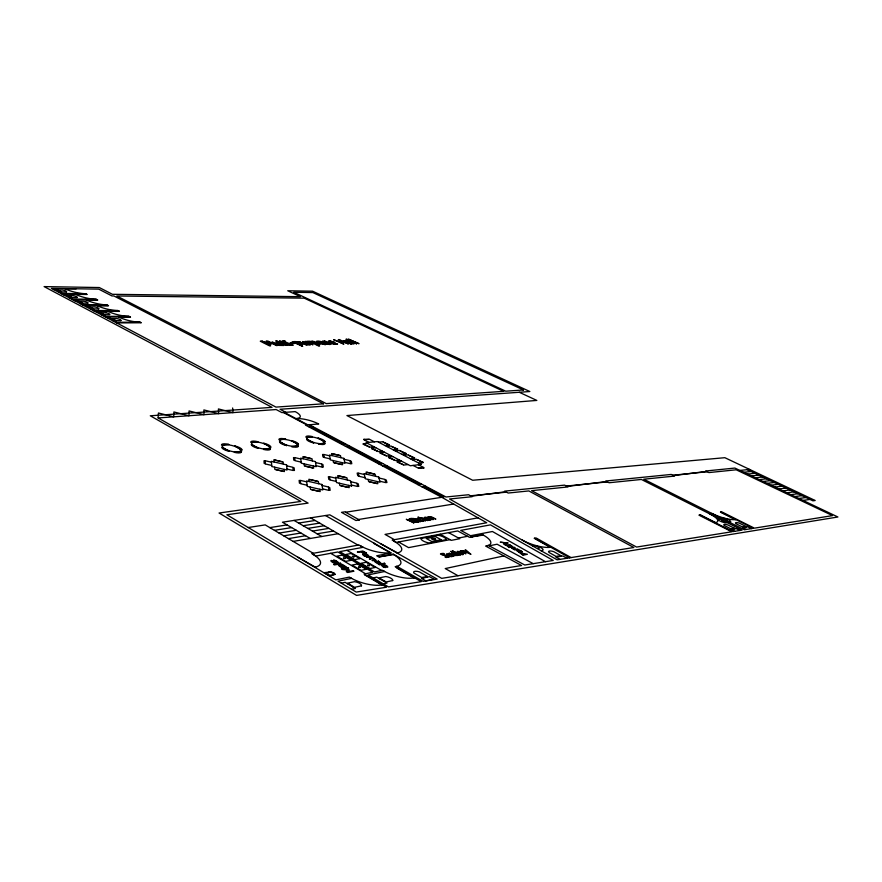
<?xml version="1.0" encoding="UTF-8"?>
<svg xmlns="http://www.w3.org/2000/svg" width="882" height="882" viewBox="0 0 882 882"><rect width="100%" height="100%" fill="white"/><g stroke="black" fill="none" stroke-linecap="round" stroke-linejoin="round"><path stroke-width="1.32" d="M325.48 515.529L391.233 552.959L376.702 555.77L378.786 556.972L393.317 554.139L437.152 579.088L423.084 581.348L396.933 566.343L395.202 566.696L421.221 581.646L388.488 586.905L368.07 574.943L384.574 571.514L382.435 570.268L374.508 571.911L339.724 551.636L363.064 547.325L358.952 544.966L311.765 553.576L315.932 556.035L337.905 551.978L372.711 572.275L364.101 574.05L386.525 587.214L356.24 592.076L338.015 581.183L351.543 578.372L349.371 577.093L335.844 579.882L226.883 514.779L308.105 503.104L158.11 417.936L158.429 413.008L173.732 416.822L173.897 411.96L189.024 415.742L189.046 410.935L203.996 414.672L203.874 409.921L218.659 413.636L218.405 408.939L233.024 412.611L232.639 407.98M352.447 343.638L354.189 343.804L347.111 340.75M347.982 342.403L349.658 342.128L351.532 343.043L349.658 343.341L347.993 342.392M328.942 341.599L332.988 342.205L329.802 342.282L329.063 341.411M308.358 344.873L310.398 344.84L302.471 341.521L307.388 344.333M319.659 344.399L316.737 344.531L319.615 345.931L318.578 345.965L309.185 341.367M322.922 344.068L324.433 343.914L322.856 342.8M296.22 341.676C298.766 341.499 306.429 345.998 299.803 344.928L302.691 346.35L292.196 341.72L295.029 341.566M294.952 342.547L295.867 342.117M325.678 344.465L324.686 343.175L320.519 341.51A3.748 0.882 15.4 0 0 318.237 341.113L317.057 341.147A3.793 0.893 15.4 0 0 316.539 341.599L320.111 343.638M323.65 341.599L325.447 341.532M307.388 344.322L306.793 344.476M335.689 343.782L337.619 344.002L336.13 344.322M308.932 341.973L308.094 342.414L312.967 344.796L305.062 341.455L307.598 341.433A3.142 0.75 15.3 0 1 308.402 341.4L309.251 341.984M324.797 344.608L325.69 344.454M397.032 553.003L398.642 552.584A21.995 7.552 16.6 0 0 394.011 541.217M314.731 567.269L316.583 566.795A23.384 8.544 15.5 0 0 313.143 554.458M715.214 522.651L716.294 522.409A18.72 4.884 19.3 0 0 709.393 513.677M351.587 589.297L355.402 588.47L345.138 582.341L341.301 583.145M383.339 583.884L386.989 583.09L376.79 577.137L373.141 577.908M352.524 586.751L353.296 586.585M384.122 581.425L384.861 581.26M503.831 555.925L445.245 568.57L458.001 575.737M379.635 578.801L380.374 578.636M347.993 584.049L348.776 583.884M365.17 574.689L364.586 574.81L381.84 584.931M397.473 567.997L396.922 568.118L413.978 577.919M489.256 545.826L497.095 544.216L533.235 563.664M393.626 554.58L379.271 556.873M483.259 535.076L470.911 536.995M450.041 539.652L408.575 547.623L398.51 541.967M458.508 538.031L467.57 536.289M470.558 535.716L492.443 531.504L545.451 561.702M297.951 557.248L315.304 567.126M374.2 543.257L373.659 543.356L390.02 552.672M380.616 543.687L397.528 552.882M478.066 517.855L385.048 534.404L394.441 539.685M293.155 541.405L338.159 533.709M321.588 342.26L317.928 341.786L322.933 344.046M288.447 538.615L305.58 535.738M317.101 533.797L333.506 531.041M283.761 535.848L300.905 533.004M312.448 531.096L328.876 528.373M279.087 533.081L296.264 530.291M307.807 528.406L324.256 525.727M358.5 519.487L453.668 504.03M274.445 530.336L291.633 527.579M303.199 525.727L319.67 523.092M382.457 584.832L380.418 585.152A23.318 8.489 16.5 0 1 350.463 577.732M269.826 527.612L287.036 524.889M298.612 523.07L315.095 520.468M414.573 577.82L412.633 578.129A22.734 8.059 16.9 0 1 383.505 570.897M345.579 512.233L441.783 497.305M248.228 527.524L265.217 524.889L313.286 553.301M421.96 486.809L425.697 486.269M417.737 484.571L421.486 484.042M802.995 500.414L810.018 499.433M390.605 552.595L388.686 552.86A22.05 7.585 16.5 0 1 360.396 545.793M798.949 498.495L805.994 497.525M794.914 496.577L801.992 495.618M790.889 494.659L797.99 493.722M786.876 492.762L794.009 491.836M782.885 490.866L790.04 489.951M778.905 488.97L786.082 488.077M403.383 464.781L397.109 462.025L397.936 461.925M422.445 462.433L423.239 462.333L417.032 459.621M408.013 464.549L403.901 465.057L397.165 461.529L401.277 461.032M418.961 463.193L422.963 462.697L416.271 459.224L412.258 459.709M383.031 466.181L386.823 465.707M774.936 487.096L782.147 486.203M378.962 464.02L382.755 463.557M770.989 485.21L778.222 484.339M394.739 460.261L388.51 457.526L389.337 457.427M413.867 457.978L414.661 457.89L408.498 455.2M399.381 460.04L395.268 460.536L388.576 457.03L392.699 456.545M410.373 458.728L414.386 458.254L407.738 454.803L403.713 455.277M767.053 483.347L774.308 482.487M390.814 455.564L386.691 456.038L380.065 452.565L384.199 452.102M401.839 454.296L405.863 453.833L399.281 450.415L395.246 450.867M763.128 481.484L770.416 480.635M386.173 455.762L379.988 453.05L380.815 452.962M405.356 453.568L406.15 453.48L400.031 450.812M759.226 479.621L766.535 478.794M377.672 451.319L371.531 448.618L372.358 448.53M396.911 449.192L397.716 449.103L391.63 446.457M382.325 451.121L378.191 451.584L371.609 448.133L375.754 447.692M393.383 449.908L397.418 449.456L390.88 446.072L386.834 446.501M755.323 477.779L762.665 476.953M751.442 475.927L758.807 475.122M345.843 341.014L343.352 340.717L347.122 340.739M747.572 474.097L754.959 473.303M369.249 446.898L363.141 444.219L363.968 444.131M388.532 444.848L389.337 444.771L383.295 442.136M373.902 446.722L369.756 447.163L363.23 443.745L367.386 443.315M384.993 445.542L389.039 445.112L382.556 441.75L378.499 442.169M743.724 472.267L751.133 471.484M307.586 341.444L308.402 341.411M345.49 446.292L349.327 445.895M341.566 444.208L345.402 443.822M470.503 495.805L506.533 492.145M566.365 486.059L607.422 481.892M672.856 475.233L707.199 471.749M471.286 496.235L505.75 491.726M567.126 486.456L606.673 481.506M673.594 475.596L706.471 471.407M739.877 470.437L749.634 469.433M335.689 343.771L334.135 343.782M351.488 343.98L352.094 343.903M550.809 547.248L549.045 547.413A21.223 6.582 18.3 0 1 522.122 539.993M295.47 342.161C301.567 342.128 304.136 347.519 294.952 342.536M308.557 342.018L309.251 341.973M309.273 427.097L313.154 426.767M735.82 519.564L734.519 519.685A18.412 4.686 19.4 0 1 711.697 513.357M325.337 344.553L320.122 343.627M158.11 417.936L276.154 409.546L281.909 412.6L295.194 411.618A16.504 4.653 15.1 0 1 296.065 418.619A16.681 4.763 15.3 0 1 318.7 423.977L305.492 425.091L442.036 497.437L486.699 522.75L392.181 540.104L396.261 542.397L457.725 530.953L469.411 537.281L482.652 534.724L484.637 535.859A20.837 6.714 17.6 0 1 487.073 545.738M330.199 344.465L331.125 343.771M292.151 345.292L293.232 345.248L285.25 341.874M356.582 343.748L346.163 339.261L356.582 343.748L347.144 339.261M280.597 341.984L281.336 341.951L279.362 340.97L284.434 341.885L285.382 342.381L283.387 342.414L291.258 345.281L287.808 345.005M303.033 343.793L298.579 341.599L304.499 343.936M309.174 341.378L313.794 341.433L318.964 343.594M291.093 343.506L294.323 343.44L289.969 342.977L294.323 343.451M333.44 341.929L334.851 342.591L330.673 342.701L334.135 343.771M348.611 339.228L359.018 343.704L348.622 339.217M261.899 341.169L260.278 341.213L269.517 345.821L270.62 345.788L262.66 341.808L271.072 344.443L267.963 341.698L277.08 345.634L267.863 341.047L266.232 341.091L269.231 343.693L261.888 341.18L269.231 343.671M285.261 341.279L282.835 340.717L285.261 341.29M116.656 322.922L141.307 322.779L140.095 322.151A15.446 3.804 13.6 0 1 120.128 317.641L118.728 316.958M113.227 321.103L116.049 321.092L110.404 318.115L107.582 318.126M115.465 322.294L140.095 322.151M111.981 318.942L112.543 318.942M114.462 320.254L115.035 320.254M104.263 316.373L128.926 316.318L130.503 317.145L119.158 317.167M105.443 316.991L130.128 316.947M100.857 313.077L101.43 313.077M103.315 314.378L103.878 314.367M102.058 315.205L104.87 315.194L99.302 312.25L96.48 312.25M93.205 310.519L117.901 310.563L119.445 311.379L108.089 311.357M94.363 311.137L119.059 311.17M92.29 308.557L92.864 308.557M91.022 309.362L93.845 309.373L88.332 306.462L85.51 306.451M83.415 305.348L108.53 305.679L97.163 305.624M89.865 307.278L90.438 307.278M81.409 302.813L81.982 302.813M80.119 303.595L82.941 303.617L77.495 300.751L74.672 300.729M82.269 304.742L106.998 304.885L108.155 305.492M86.359 299.957L97.737 300.056L96.215 299.263A15.159 3.605 13.3 0 1 76.602 294.797L75.268 294.147M79.016 301.545L79.589 301.556M70.659 297.135L71.233 297.146M69.347 297.907L72.17 297.929L66.789 295.095L63.967 295.062M71.475 299.031L96.215 299.263M72.611 299.626L97.351 299.858M68.289 295.889L68.862 295.9M58.697 292.273L61.531 292.317L56.216 289.517L53.383 289.472M60.803 293.386L85.576 293.706L87.075 294.489L75.676 294.345M61.927 293.982L86.69 294.29M324.488 341.025L322.25 341.312L329.945 343.715L326.307 343.616L327.608 344.234L330.21 344.454M57.694 290.299L58.267 290.299M60.042 291.534L60.604 291.534M65.125 288.811L76.161 288.8M345.843 341.025L348.743 341.698L346.593 342.403M336.141 344.311C334.289 344.906 324.874 341.632 329.306 340.871M311.93 341.224L312.493 341.246M295.018 341.577L296.231 341.665M316.792 344.2L318.193 344.002L313.584 341.83M307.631 345.005L306.175 344.884M306.804 344.454L304.499 343.925M350.639 343.914L351.499 343.958M318.567 341.588L319.438 341.654M313.595 341.819L311.908 342.183L316.803 344.189M328.876 344.388L329.57 344.443M329.306 340.882L330.552 341.025M324.477 341.047L326.924 341.775L325.436 341.543M327.696 343.848L328.512 343.947M350.65 343.903L346.604 342.381M330.541 341.047L333.429 341.951M306.175 344.862L298.59 341.588M278.877 345.38L283.861 345.468L275.846 342.084C287.422 347.232 275.658 344.719 272.913 342.128L271.799 342.172L278.877 345.38L278.271 345.193M306.693 481.848L300.288 480.37L300.685 483.755L307.123 485.232M322.073 485.497L328.446 486.974L329.019 490.392L322.603 488.915M300.321 480.679L299.119 480.403L299.439 483.138L300.652 483.424M328.501 487.283L329.703 487.559L330.166 490.326L328.964 490.05M300.784 459.004L294.621 457.56L294.974 460.691L301.17 462.124M315.58 462.543L321.71 463.976L322.217 467.118L316.043 465.685M294.654 457.846L293.497 457.582L293.772 460.106L294.941 460.382M321.754 464.263L322.911 464.527L323.319 467.085L322.162 466.81M364.321 474.494L358.235 473.083L358.952 476.28L365.071 477.702M378.962 478L385.026 479.411L385.886 482.641L379.789 481.219M358.301 473.369L357.155 473.105L357.728 475.696L358.875 475.96M385.103 479.709L386.239 479.973L386.944 482.586L385.798 482.322M271.48 462.212L265.173 460.746L265.35 463.954L271.711 465.431M286.65 465.828L292.934 467.284L293.276 470.525L286.959 469.059M265.184 461.043L264.005 460.768L264.148 463.37L265.339 463.645M292.967 467.581L294.147 467.857L294.434 470.481L293.243 470.205M335.722 478.143L329.482 476.699L330.044 479.984L336.318 481.44M350.727 481.726L356.945 483.171L357.662 486.478L351.411 485.034M329.537 476.997L328.358 476.732L328.81 479.389L329.989 479.665M357.012 483.468L358.18 483.744L358.765 486.423L357.596 486.158M329.67 455.829L323.661 454.428L324.168 457.46L330.21 458.872M344.101 459.302L350.088 460.702L350.738 463.767L344.719 462.355M323.705 454.704L322.58 454.439L322.977 456.898L324.113 457.163M350.143 460.977L351.268 461.242L351.797 463.723L350.672 463.458M320.508 341.521L321.357 341.764M323.826 342.337L324.587 342.591M331.279 341.555L332.095 341.83M287.797 345.016L286.121 344.322M322.206 342.062L323.055 342.403M347.773 341.29L348.522 341.599M347.541 342.966L348.555 343.374M321.599 342.249L322.856 342.822M318.446 342.9L319.273 343.285M519.266 392.27L536.829 400.428L346.935 415.565L472.664 480.26L724.85 457.692L815.166 500.502L812.939 500.822L747.319 469.676M276.286 344.377L276.97 344.708M334.234 342.304L334.851 342.613M64.728 288.612L66.051 289.263A15.093 3.561 13.2 0 0 85.576 293.706M85.94 299.748L87.296 300.409A15.226 3.66 13.4 0 0 106.998 304.885M96.744 305.415L98.111 306.087A15.303 3.704 13.4 0 0 117.901 310.563M107.67 311.159L109.048 311.831A15.369 3.76 13.5 0 0 128.926 316.318M286.121 344.333L280.597 341.962M720.826 512.067L753.327 528.318L744.342 529.762L643.783 479.213L674.565 476.082L671.246 474.439L605.691 481.01L609.087 482.752L641.379 479.455L742.038 530.137L732.898 531.603L700.065 514.989L700.892 515.408M735.423 519.608L720.462 512.122L721.906 511.924L754.397 528.153L832.542 515.606L736.194 469.797L708.908 472.576L705.633 470.999L734.882 468.066L837.9 516.995L356.582 595.405L219.067 513.015L300.806 501.428L150.293 415.786L272.031 407.363L44.1 286.595L99.313 287.543L112.444 294.301L300.453 296.694L287.752 290.762L312.57 291.181L529.839 391.52L280.057 409.27L285.812 412.313M751.376 528.638L747.66 526.774L742.6 527.579L746.315 529.443M745.499 526.62L746.249 527.006M743.272 526.973L744.022 527.359M739.866 530.49L736.128 528.605L730.946 529.421L734.695 531.317M733.934 528.45L734.684 528.836M731.652 528.814L732.402 529.189M715.545 522.574L700.44 514.934L698.941 515.143L731.784 531.78L636.595 547.061L531.648 490.646L568.03 486.93L564.579 485.122L504.647 491.12L508.164 493.038L528.825 490.932L633.86 547.502L557.137 559.816L449.555 499.003L472.124 496.709L468.585 494.736L445.994 496.996L309.362 424.76M374.376 441.838L369.503 439.302L364.046 439.842L368.93 442.389M418.421 464.748L423.514 467.405L418.156 468.088L413.052 465.42M369.084 439.346L363.704 439.28L364.674 439.787M423.106 467.46L424.121 467.989L418.774 468.011M300.773 343.219L301.545 343.616M284.346 412.423L307.906 424.892M311.875 426.877L344.134 443.944M348.059 446.016L381.498 463.712M385.566 465.861L420.251 484.207M424.463 486.445L444.109 496.842L442.962 497.018L423.305 486.61M283.376 412.489L306.947 424.97M310.673 426.976L342.955 444.065M346.869 446.149L380.329 463.855M384.398 466.005L419.093 484.372M472.399 536.708L460.724 530.402L490.447 524.867L553.223 560.445L524.779 565.02L488.551 545.44L485.596 546.046L521.582 565.527L441.695 578.36L329.813 514.856L282.449 522.21L310.266 538.472M448.629 532.651L459.776 538.715L451.308 540.346L440.129 534.227M431.011 537.612L436.513 540.644M571.095 557.578L536.179 538.02L534.205 538.296L550.269 547.303M534.712 538.229L569.64 557.81M566.894 558.251L562.903 556.013L555.88 557.115L559.883 559.375M560.136 555.869L560.941 556.322M557.038 556.355L557.854 556.807M426.359 576.619L427.241 577.126M422.842 577.39L423.724 577.897M310.552 517.855L358.048 545.131M346.858 550.324L381.564 570.456M294.037 520.413L321.776 536.51M330.673 553.312L365.556 573.752M331.114 343.782L323.65 341.588M392.997 554.194L395.048 555.451A22.502 7.905 16.6 0 1 396.062 566.52M318.964 343.583L319.659 344.41M377.264 481.561L377.816 483.733L368.632 481.605L368.114 479.433M375.655 476.324L375.115 474.196L366.085 472.091L366.581 474.207M376.912 483.523L369.481 481.804M374.233 473.998L366.912 472.289M348.765 485.387L349.217 487.636L339.791 485.453L339.383 483.226M347.387 479.995L346.946 477.812L337.685 475.663L338.082 477.846M348.291 487.415L340.661 485.662M346.042 477.603L338.534 475.861M342.172 462.653L342.58 464.726L333.517 462.609L333.142 460.547M340.893 457.67L340.496 455.652L331.577 453.568L331.952 455.575M341.687 464.516L334.355 462.807M339.625 455.454L332.404 453.767M319.835 489.278L320.188 491.594L310.519 489.367L310.21 487.062M318.7 483.733L318.369 481.484L308.865 479.29L309.163 481.528M319.24 491.373L311.412 489.576M317.432 481.274L309.736 479.499M313.375 465.994L313.683 468.122L304.389 465.972L304.114 463.844M312.338 460.878L312.041 458.805L302.901 456.667L303.165 458.739M312.768 467.912L305.249 466.17M311.148 458.596L303.75 456.865M284.169 469.389L284.368 471.572L274.831 469.378L274.677 467.195M283.376 464.119L283.188 461.992L273.817 459.809L273.971 461.936M283.431 471.363L275.713 469.577M282.273 461.771L274.688 460.018M532.96 546.156A5.501 1.731 18.4 0 1 541.107 547.766A5.501 1.731 18.4 0 1 540.864 550.622M726.889 522.508A4.774 1.235 19.5 0 1 720.153 521.108A4.774 1.235 19.5 0 1 719.525 518.803M721.851 518.462A4.763 1.224 19.6 0 1 728.565 519.862A4.763 1.224 19.6 0 1 729.216 522.155M435.598 539.123L434.33 538.781L435.598 539.123M433.415 539.541L432.136 539.189L433.415 539.541M538.858 548.317L537.755 547.987L538.858 548.361M449.181 556.84L446.116 557.534L444.947 556.895L448.133 556.674L440.614 554.227A2.922 0.992 17.4 0 1 440.68 553.664L443.304 553.367L444.407 553.973L441.728 554.447L446.821 555.351L449.181 556.84M521.361 551.448L518.263 550.666L521.361 551.448M511.67 548.009L514.768 549.971L518.076 549.277L512.762 548.527L515.143 547.711L514.349 547.281L511.769 547.898M461.562 550.853L460.106 551.018L465.972 553.753C461.065 552.926 463.855 550.368 461.562 550.853M381.52 565.406L383.295 567.071L385.544 567.534L382.777 566.255A1.841 0.65 16.7 0 1 382.567 565.748L383.207 565.428C392.633 570.654 385.214 562.44 381.52 565.406M463.259 553.345L461.925 554.006A1.896 0.628 17.6 0 1 460.746 553.775L459.423 553.19L462.135 552.639C449.203 547.954 465.178 558.185 463.304 553.334M520.931 553.389L522.673 554.657L524.426 554.271L520.931 553.389M456.049 555.362L453.789 555.814L448.938 553.29L449.611 553.157C452.08 555.671 459.897 556.884 451.397 552.793L457.295 555.55L456.049 555.362M522.353 551.713C520.711 553.62 513.489 547.435 519.366 552.386L516.532 550.533L519.189 549.872L522.353 551.713M362.667 554.513L364.387 556.145L366.625 556.608L363.902 555.34A1.819 0.639 16.4 0 1 363.704 554.855L364.343 554.546C373.703 559.673 366.328 551.625 362.667 554.513M369.194 565.693L367.596 565.252L369.194 565.693M458.067 551.945L458.75 552.827L460.823 552.397L458.067 551.945M360.275 567.479L358.654 567.038L360.275 567.479M353.98 556.851L352.381 556.41L353.98 556.851M430.758 519.079L429.391 519.663A1.852 0.595 17 0 1 428.222 519.432L426.932 518.881L429.666 518.407C416.966 513.864 432.489 523.61 430.802 519.068M337.993 562.253C334.421 566.343 325.017 556.432 336.02 562.462L336.781 562.11A2.062 0.75 16 0 0 336.582 561.547L333.528 560.114L336.053 560.643L337.993 562.253M345.005 558.56L343.407 558.119L345.005 558.56M429.016 516.687L427.737 516.874L432.775 519.619L433.437 519.498L429.743 517.128L435.862 519.079L431.254 516.72L429.016 516.687M452.279 555.605L450.393 556.079L447.494 554.469L449.633 554.117L446.49 553.841L449.93 556.355A2.657 0.893 17.5 0 0 451.628 556.685L453.304 556.145L452.312 555.594M421.155 518.021L417.859 517.139L425.576 520.854C417.307 516.907 425.036 518.208 427.362 520.545L428.035 520.435L423.845 518.219L421.155 518.021M425.642 517.701L426.282 518.517L428.376 518.164L425.642 517.701M423.018 520.402L421.122 520.81L418.322 519.278L420.46 518.991L417.351 518.682L420.648 521.064A2.602 0.838 16.9 0 0 422.313 521.383L424.01 520.92L423.018 520.402M375.478 561.79L378.852 562.793L375.478 561.79M344.686 566.409L340.816 565.439L342.128 565.186L344.686 566.409M374.442 561.382L377.54 563.686L380.837 562.925L378.036 560.886C384.034 566.542 376.912 559.905 374.442 561.382M345.92 566.729L344.256 567.247L339.669 565.737L342.437 567.446L341.621 567.611L338.445 565.45L342.381 564.425L345.92 566.729M334.201 574.292C324.973 578.272 326.627 567.358 334.201 574.292M373.527 558.427L376.118 560.246L372.028 560.511C378.378 560.577 372.413 557.424 370.098 559.386L369.282 558.912L372.369 558.019L370.396 557.203L366.537 557.325L370.616 556.542L373.527 558.427M727.011 520.314L726.062 519.994L726.989 520.347M722.667 520.964L721.719 520.612L722.667 520.964M335.171 574.38L329.846 576.144L324.003 572.661L331.048 571.933L334.157 572.947L335.171 574.38M512.64 546.62L508.914 547.546L507.613 546.134L509.542 546.829L511.648 546.3L510.899 545.462L512.64 546.62M386.856 566.498L383.725 565.329L386.856 566.498M367.959 555.605L364.872 554.447L367.959 555.605M332.095 561.062L333.286 562.286L335.414 562.584L332.095 561.062M505.915 542.882L504.46 544.448L503.611 543.996L504.791 542.805L500.226 542.176L508.131 543.058L505.915 542.882M520.027 552.882L523.015 555.23L527.403 554.26L520.027 552.882M348.004 569.926L346.306 571.701L347.629 572.484L353.925 571.205L353.021 570.676L347.596 571.768L349.415 569.915L343.241 569.199L348.666 568.118L347.706 567.556L341.4 568.802L342.745 569.596L348.004 569.926M420.174 521.207L415.422 519.476L416.668 519.255L415.962 518.87L412.578 518.407L414.738 519.586C414.992 520.556 421.817 522.982 420.218 521.196M433.823 579.121L425.874 580.896L421.486 578.394L429.457 576.641L433.823 579.121M427.318 576.409L421.883 577.6L413.901 573.035A5.325 1.885 17.2 0 1 419.358 571.867L427.318 576.409M392.722 580.554L386.096 581.988L379.15 577.919L385.787 576.519A5.435 1.973 16.9 0 1 392.722 580.554M361.488 585.824L354.542 587.324L347.53 583.156L354.498 581.679A5.557 2.062 16.5 0 1 361.488 585.824M510.347 545.142L507.029 545.826L505.188 544.822A1.973 0.628 18 0 1 504.548 544.481L510.347 545.142M470.768 554.216L462.223 550.588L467.835 552.341L465.046 550.015L465.718 549.872L470.768 554.216M458.927 555.208L450.989 551.327L458.927 555.208M460.58 554.866L452.642 550.985L460.58 554.866M366.284 569.287L361.047 570.345L352.039 565.064L357.287 564.028L366.284 569.287M375.17 567.479L369.999 568.526L361.014 563.3L366.195 562.275L375.17 567.479M384.365 563.234L378.709 564.37L379.536 564.844L385.18 563.708L384.365 563.234M350.981 560.346L345.711 561.371L336.836 556.167L342.106 555.175L350.981 560.346M359.9 558.626L354.707 559.629L345.854 554.469L351.058 553.488L359.9 558.626M340.187 563.124L333.583 564.414L334.487 564.943L341.091 563.664L340.187 563.124M364.332 553.543L360.837 552.022L357.353 552.022L362.8 551.007L366.625 553.201L363.009 551.614L361.477 551.9L364.332 553.543M441.187 539.751L431.805 541.548L426.293 538.494L435.697 536.73L441.187 539.751M446.182 539.674L429.082 542.948A6.372 2.117 17.1 0 1 420.968 538.45L438.111 535.253A6.306 2.073 17.3 0 1 446.182 539.674M413.779 522.894L406.293 519.3L410.119 520.887L409.226 518.803L410.108 518.66L410.891 520.689L416.999 522.342L410.946 521.108L413.779 522.894M418.068 522.155L412.313 519.487L418.068 522.155M411.31 518.418L410.538 518.55L412.192 518.903L411.31 518.418M359.316 519.95L355.953 520.501L341.488 512.354L344.862 511.825L359.316 519.95M560.985 555.726L556.189 556.487L548.891 552.375A4.84 1.521 18.6 0 1 553.698 551.636L560.985 555.726M734.552 528.351L731.024 528.913L724.199 525.463A4.234 1.103 19.6 0 1 727.738 524.911L734.552 528.351M746.117 526.532L742.655 527.072L735.875 523.665A4.189 1.08 19.7 0 1 739.337 523.136L746.117 526.532M421.276 464.395L410.328 465.762L366.162 442.676L377.276 441.54L421.276 464.395M241.514 451.606L234.27 452.323A6.935 2.161 14.5 0 0 241.514 451.606M270.465 448.718L263.52 449.412A6.78 2.073 14.9 0 0 270.465 448.718M298.237 445.95L291.578 446.612A6.637 1.996 15.2 0 0 298.237 445.95M324.896 443.293L318.49 443.933A6.505 1.907 15.5 0 0 324.896 443.293M228.725 444.429L221.459 445.112A6.913 2.15 14.4 0 1 228.725 444.429M257.753 441.706L250.786 442.367A6.758 2.062 14.8 0 1 257.753 441.706M285.614 439.104L278.921 439.732A6.615 1.973 15.1 0 1 285.614 439.104M312.349 436.601L305.933 437.196A6.483 1.896 15.4 0 1 312.349 436.601M323.44 403.802L275.945 407.098L51.377 288.37L98.74 289.131L111.926 295.933L113.899 295.955L323.44 403.802M503.655 391.332L326.252 403.614L116.821 295.988L304.257 298.171L503.655 391.332M523.467 389.954L505.739 391.189L293.761 292.262L312.856 292.57L523.467 389.954M286.562 345.402L275.868 340.673L286.562 345.424M343.726 344.046L333.617 339.713L338.214 341.411L341.863 341.323L338.324 339.625L339.372 339.603L348.412 343.958L342.933 341.83L339.283 341.929L343.726 344.068M120.845 320.596L115.718 320.618L111.871 318.589L116.997 318.567A3.506 0.871 13.5 0 1 120.845 320.596M105.895 312.724L100.757 312.724L104.55 314.731L109.699 314.72A3.495 0.86 13.4 0 0 105.895 312.724M98.674 308.932L93.536 308.909L89.777 306.925L94.925 306.947A3.473 0.849 13.3 0 1 98.674 308.932M87.792 303.199L82.643 303.165L78.928 301.203L84.088 301.247A3.462 0.838 13.2 0 1 87.792 303.199M77.043 297.543L71.883 297.488L68.212 295.558L73.371 295.613A3.44 0.827 13.1 0 1 77.043 297.543M66.415 291.953L61.255 291.876L57.628 289.969L62.787 290.046A3.429 0.816 13.1 0 1 66.415 291.953M351.62 486.048L336.527 482.564L335.568 477.261L350.518 480.723L351.62 486.048M321.919 484.472L306.572 480.933L307.278 486.39L322.768 489.951L321.919 484.472M315.436 461.595L300.674 458.155L301.302 463.193L316.186 466.655L315.436 461.595M378.709 477.03L364.123 473.634L365.324 478.783L380.043 482.2L378.709 477.03M286.551 464.858L271.424 461.352L271.777 466.523L287.047 470.051L286.551 464.858M343.914 458.375L329.526 455.013L330.386 459.908L344.906 463.293L343.914 458.375M325.017 441.805L317.939 438.034A6.483 1.896 15.5 0 1 325.017 441.805M313.694 442.918L306.583 439.115A6.505 1.918 15.4 0 0 313.694 442.918M298.447 444.429L291.314 440.559A6.615 1.973 15.2 0 1 298.447 444.429M286.65 445.586L279.495 441.684A6.648 1.996 15.1 0 0 286.65 445.586M270.774 447.152L263.586 443.194A6.758 2.062 14.9 0 1 270.774 447.152M258.481 448.365L251.271 444.374A6.791 2.073 14.8 0 0 258.481 448.365M241.922 449.996L234.689 445.95A6.913 2.139 14.5 0 1 241.922 449.996M229.088 451.253L221.845 447.174A6.946 2.161 14.4 0 0 229.088 451.253M309.362 440.603A8.765 2.569 15.5 0 0 323.584 443.018A8.765 2.569 15.5 0 0 313.297 437.152A8.765 2.569 15.5 0 0 309.362 440.603M282.295 443.216A8.952 2.679 15.2 0 0 296.892 445.675A8.952 2.679 15.2 0 0 286.551 439.666A8.952 2.679 15.2 0 0 282.295 443.216M254.093 445.939A9.151 2.789 14.8 0 0 269.087 448.431A9.151 2.789 14.8 0 0 258.702 442.279A9.151 2.789 14.8 0 0 254.093 445.939M224.678 448.773A9.349 2.911 14.5 0 0 240.102 451.308A9.349 2.911 14.5 0 0 229.673 445.013A9.349 2.911 14.5 0 0 224.678 448.773"/></g></svg>
